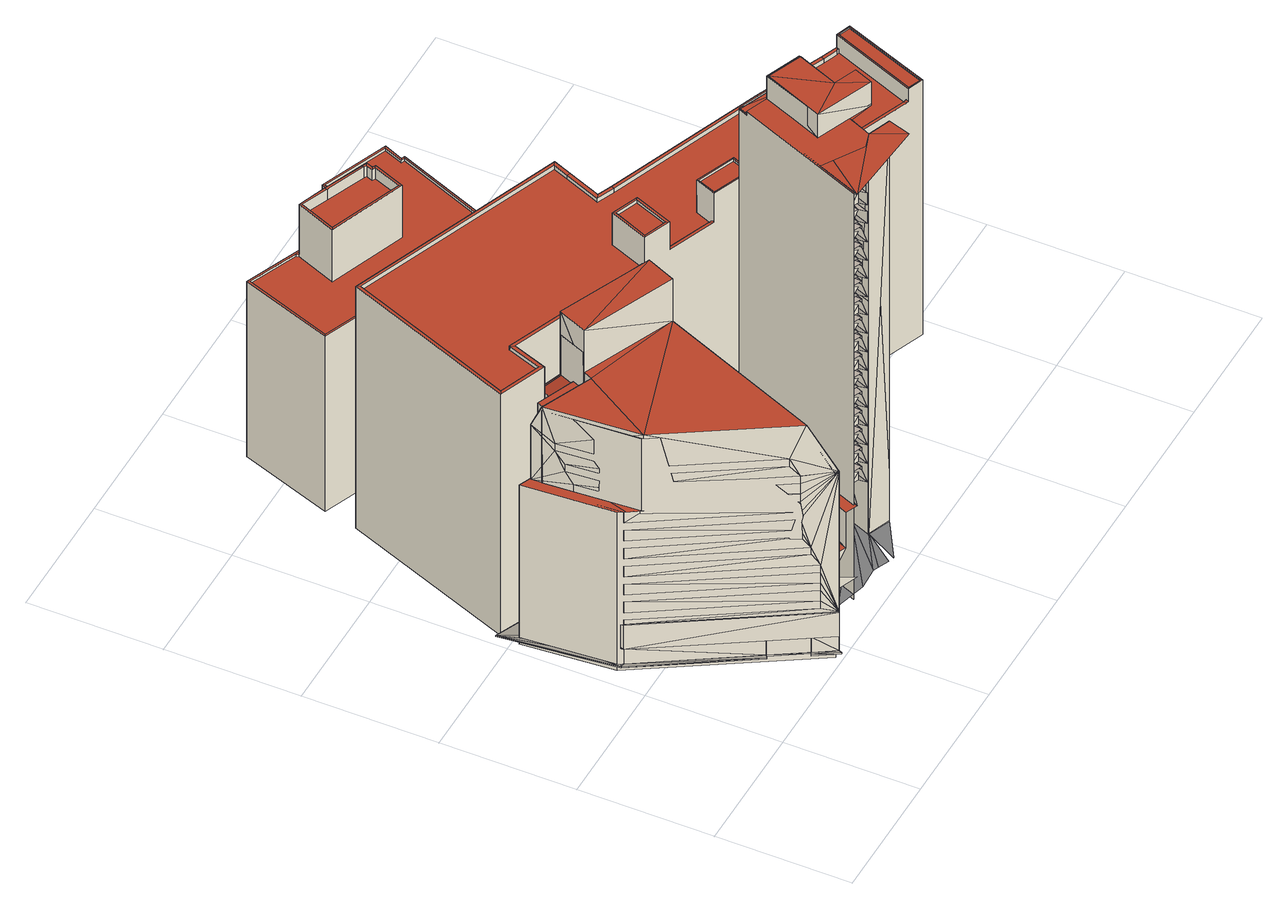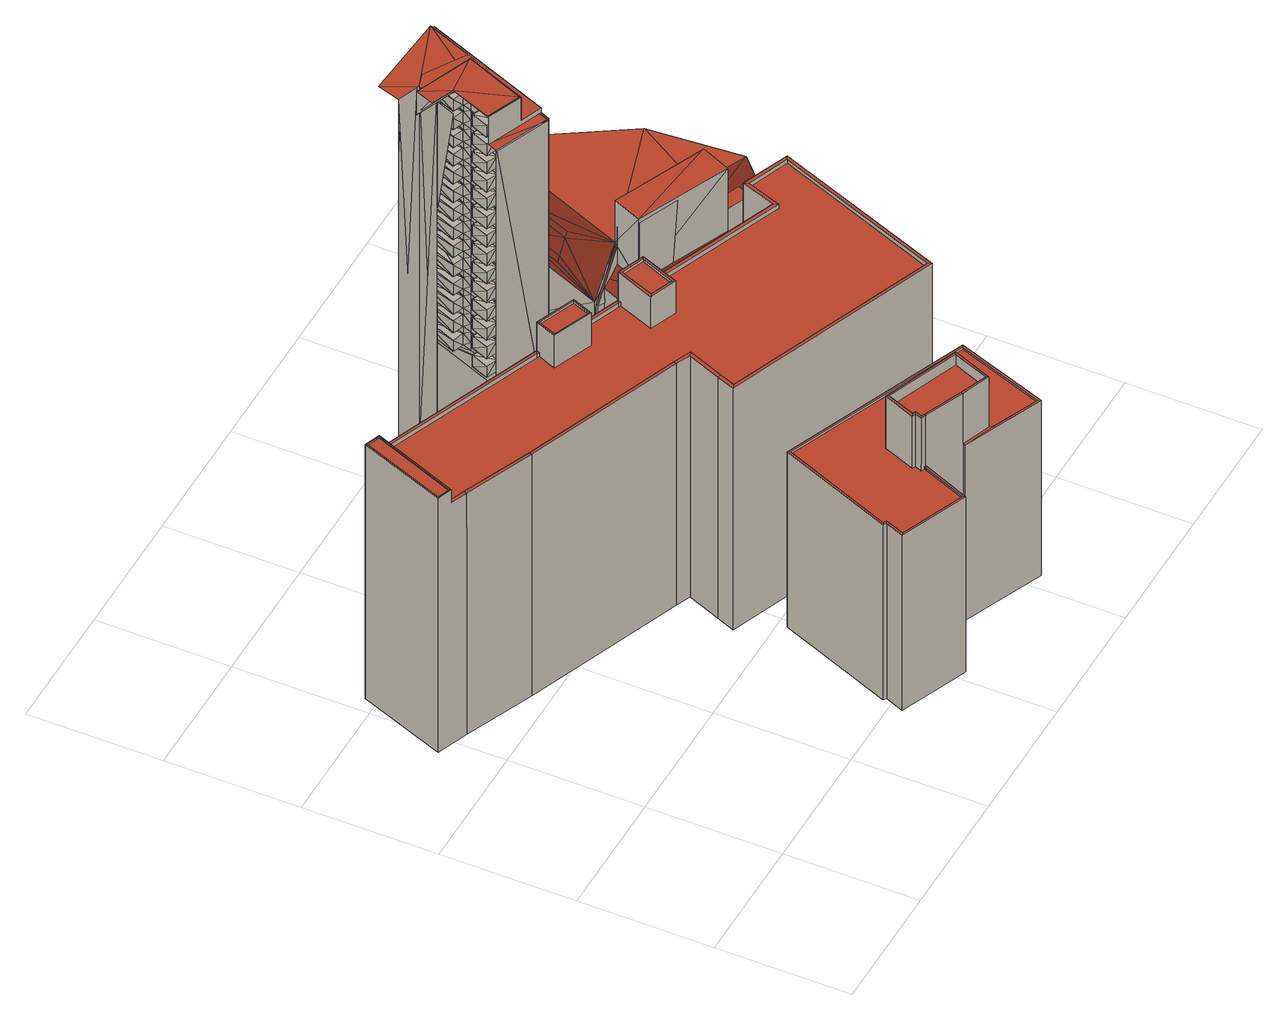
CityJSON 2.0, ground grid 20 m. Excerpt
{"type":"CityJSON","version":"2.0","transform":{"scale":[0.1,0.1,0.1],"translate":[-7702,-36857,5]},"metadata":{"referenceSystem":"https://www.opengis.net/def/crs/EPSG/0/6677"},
"CityObjects":{
"building1":{"type":"Building","attributes":{"class":9999,"usage":401,"measuredHeight":48.6,"storeysAboveGround":12,"storeysBelowGround":0,"prefecture":13,"city":13103,"footprintArea":662.56,"fireproofType":1001,"coverageRatio":80,"floorAreaRatio":700,"surveyYear":2021,"urbanPlanType":21,"areaClassificationType":22,"landUseType":212,"districts":"10","detailedUsage":"1210","floodRisk_description":10,"floodRisk_rank":1,"floodRisk_depth":0.06,"floodRisk_adminType":2,"floodRisk_scale":2,"meshCode":"53394509"},"geometry":[{"type":"MultiSurface","lod":"2","boundaries":[[[0,1,2]],[[1,3,2]],[[2,3,4]],[[5,6,7]],[[6,5,8]],[[7,6,4]],[[7,4,3]],[[3,1,9]],[[9,1,10]],[[11,2,4]],[[12,13,14,15,16,17,18,19,20,21]],[[22,23,24]],[[23,22,25]],[[24,23,26]],[[25,22,27]],[[28,29,30]],[[29,28,31]],[[32,28,30]],[[28,32,33]],[[30,29,34]],[[35,36,37]],[[37,36,38]],[[39,40,41]],[[40,39,42]],[[41,40,43]],[[39,41,44]],[[41,43,45]],[[39,44,46]],[[47,48,49]],[[48,47,50]],[[47,49,51]],[[50,47,52]],[[48,53,54]],[[53,48,50]],[[54,53,55]],[[56,53,57]],[[53,56,55]],[[56,57,58]],[[59,56,60]],[[56,59,55]],[[59,60,28]],[[28,60,61]],[[62,63,64,65,66]],[[67,68,69,70]],[[71,72,73,74,75,76]],[[77,78,79,80]],[[81,82,83,84,85,86]],[[87,88,89,90,67,70]],[[91,92,93,94]],[[95,96,81,86]],[[89,97,98,90]],[[99,100,101]],[[100,99,102]],[[99,101,103]],[[104,105,106]],[[104,106,107]],[[100,102,108]],[[108,102,109]],[[110,103,111]],[[111,103,101]],[[112,113,108]],[[108,113,114]],[[115,116,117]],[[116,115,118]],[[116,118,119]],[[118,115,120]],[[120,115,121]],[[120,121,122]],[[119,118,123]],[[119,123,124]],[[119,124,125]],[[125,124,126]],[[121,127,122]],[[127,121,128]],[[129,130,131]],[[130,129,127]],[[130,127,128]],[[116,128,117]],[[128,116,130]],[[131,130,132]],[[132,130,125]],[[131,132,122]],[[122,133,120]],[[133,122,132]],[[132,125,134]],[[134,125,126]],[[124,133,126]],[[133,124,120]],[[135,119,114]],[[119,135,116]],[[114,119,136]],[[135,114,113]],[[137,138,139]],[[138,137,140]],[[139,138,141]],[[19,95,86,85,71,76,20]],[[43,47,45]],[[45,47,51]],[[65,64,69,68,14,13]],[[60,56,142]],[[142,56,143]],[[144,145,5]],[[5,145,8]],[[26,23,31]],[[26,31,28]],[[42,49,40]],[[40,49,48]],[[15,14,68,67]],[[146,98,97,81,96]],[[93,79,78,94]],[[50,147,53]],[[53,147,148]],[[90,98,146,17,16]],[[141,149,150]],[[149,141,109]],[[109,141,112]],[[109,112,108]],[[141,150,139]],[[9,103,3]],[[3,103,110]],[[27,57,151]],[[57,27,58]],[[27,151,152]],[[67,90,16,15]],[[66,73,72,84,83,62]],[[153,109,99]],[[109,153,149]],[[153,99,10]],[[99,109,102]],[[153,10,1]],[[154,155,2]],[[2,155,0]],[[69,64,63,82,77,80,87,70]],[[88,87,80,79,93,92]],[[76,75,21,20]],[[49,36,35]],[[36,49,42]],[[49,35,51]],[[51,35,45]],[[45,35,41]],[[36,42,39]],[[156,41,35]],[[35,157,156]],[[156,158,41]],[[158,159,41]],[[159,44,41]],[[35,37,157]],[[44,159,157]],[[44,157,37]],[[31,160,29]],[[160,31,161]],[[25,31,23]],[[31,25,161]],[[119,101,104]],[[101,119,111]],[[119,104,107]],[[92,91,81,97,89,88]],[[18,17,146,96]],[[75,74,12,21]],[[24,26,61]],[[61,26,28]],[[12,74,73,66,65,13]],[[44,37,46]],[[46,37,38]],[[145,43,8]],[[8,43,6]],[[11,4,40]],[[11,40,162]],[[58,163,164]],[[163,58,22]],[[22,58,27]],[[154,2,162]],[[162,2,11]],[[28,33,165]],[[165,33,166]],[[167,125,130]],[[125,167,7]],[[7,167,52]],[[7,52,168]],[[168,5,7]],[[5,168,144]],[[104,101,105]],[[105,101,100]],[[56,58,143]],[[143,58,164]],[[0,155,1]],[[1,155,153]],[[82,63,62,83]],[[94,78,77,82,81,91]],[[43,40,6]],[[6,40,4]],[[61,22,24]],[[22,61,163]],[[163,61,142]],[[142,61,60]],[[9,10,103]],[[103,10,99]],[[107,106,119]],[[119,106,136]],[[48,54,40]],[[40,54,169]],[[130,170,171]],[[170,130,116]],[[171,170,172]],[[171,172,173]],[[173,172,174]],[[170,135,175]],[[135,170,116]],[[176,177,178]],[[177,176,179]],[[180,181,182]],[[181,180,183]],[[182,130,184]],[[130,182,167]],[[185,130,171]],[[130,185,186]],[[186,185,187]],[[130,186,188]],[[130,188,189]],[[189,188,140]],[[189,140,190]],[[190,140,137]],[[184,130,179]],[[130,189,179]],[[184,179,176]],[[184,176,191]],[[184,191,192]],[[192,191,193]],[[182,184,180]],[[167,182,194]],[[167,194,195]],[[195,194,196]],[[167,195,197]],[[167,197,198]],[[198,197,199]],[[167,198,200]],[[167,200,201]],[[201,200,202]],[[198,199,203]],[[195,196,204]],[[186,187,205]],[[136,100,108]],[[100,136,105]],[[105,136,106]],[[136,108,114]],[[206,113,112]],[[113,206,135]],[[135,206,175]],[[206,112,207]],[[207,112,141]],[[207,141,208]],[[207,209,174]],[[209,207,208]],[[174,209,173]],[[208,141,210]],[[208,210,187]],[[210,141,138]],[[187,210,205]],[[211,193,212]],[[193,211,192]],[[152,202,213]],[[202,152,201]],[[214,139,215]],[[139,214,137]],[[137,214,190]],[[215,139,216]],[[216,139,212]],[[215,216,177]],[[212,139,211]],[[211,139,217]],[[217,139,218]],[[218,139,219]],[[217,218,181]],[[219,139,25]],[[25,139,150]],[[219,220,196]],[[220,219,221]],[[219,25,221]],[[221,25,222]],[[221,222,203]],[[222,25,213]],[[213,25,27]],[[213,27,152]],[[25,150,161]],[[177,216,178]],[[217,181,183]],[[196,220,204]],[[221,203,199]],[[96,95,19,18]],[[223,59,165]],[[165,59,28]],[[39,46,36]],[[36,46,38]],[[84,72,71,85]],[[52,47,168]],[[168,47,43]],[[50,52,147]],[[147,52,167]],[[148,151,53]],[[53,151,57]],[[160,224,34]],[[160,34,29]],[[110,119,125]],[[119,110,111]],[[110,125,3]],[[3,125,7]],[[201,147,167]],[[147,201,148]],[[148,201,151]],[[151,201,152]],[[142,223,165]],[[223,142,143]],[[142,165,225]],[[160,226,224]],[[226,160,142]],[[169,162,40]],[[162,169,154]],[[154,169,227]],[[143,154,227]],[[154,143,164]],[[143,227,223]],[[154,164,155]],[[155,164,161]],[[161,164,163]],[[161,163,160]],[[160,163,142]],[[225,165,166]],[[155,161,150]],[[155,150,153]],[[153,150,149]],[[226,142,225]],[[43,145,168]],[[168,145,144]]],"semantics":{"surfaces":[{"type":"GroundSurface"},{"type":"OuterCeilingSurface"},{"type":"RoofSurface"},{"type":"WallSurface"},{"type":"OuterFloorSurface"}],"values":[0,0,0,0,0,0,0,0,0,0,0,1,1,1,1,1,1,1,1,1,1,1,1,1,1,1,1,1,1,1,1,1,1,1,1,1,1,1,1,1,1,1,2,2,2,2,2,2,2,2,2,2,2,2,2,2,2,2,2,2,2,2,2,2,2,2,2,2,2,2,2,2,2,2,2,2,2,2,2,2,2,2,2,2,2,2,2,2,2,2,2,2,2,2,2,3,3,3,3,3,3,3,3,3,3,3,3,3,3,3,3,3,3,3,3,3,3,3,3,3,3,3,3,3,3,3,3,3,3,3,3,3,3,3,3,3,3,3,3,3,3,3,3,3,3,3,3,3,3,3,3,3,3,3,3,3,3,3,3,3,3,3,3,3,3,3,3,3,3,3,3,3,3,3,3,3,3,3,3,3,3,3,3,3,3,3,3,3,3,3,3,3,3,3,3,3,3,3,3,3,3,3,3,3,3,3,3,3,3,3,3,3,3,3,3,3,3,3,3,3,3,3,3,3,3,3,3,3,3,3,3,3,3,3,3,3,3,3,3,3,3,3,3,3,3,3,3,3,3,3,3,3,3,3,3,3,3,3,3,3,3,3,3,3,3,3,3,3,3,3,3,3,3,3,3,3,3,3,3,3,3,3,3,3,3,3,3,3,3,3,3,3,3,3,3,3,3,3,3,3,3,3,3,3,3,3,4,4,4,4,4,4,4,4,4,4,4,4,4,4,4,4,4,4,4,4,4,4,4,4,4,4,4]}}]},
"building2":{"type":"Building","attributes":{"class":9999,"usage":422,"measuredHeight":79.8,"storeysAboveGround":21,"storeysBelowGround":1,"prefecture":13,"city":13103,"footprintArea":921.75,"fireproofType":1001,"coverageRatio":80,"floorAreaRatio":600,"surveyYear":2021,"urbanPlanType":21,"areaClassificationType":22,"landUseType":214,"districts":"10","detailedUsage":"1132","floodRisk_description":10,"floodRisk_rank":1,"floodRisk_depth":0.07,"floodRisk_adminType":2,"floodRisk_scale":2,"meshCode":"53394509"},"geometry":[{"type":"MultiSurface","lod":"2","boundaries":[[[228,229,230]],[[231,229,228]],[[228,230,232]],[[232,230,233]],[[229,231,234]],[[228,232,235]],[[236,237,238]],[[239,240,241]],[[242,243,244]],[[245,246,247]],[[248,249,250]],[[251,252,253]],[[254,255,256]],[[257,258,259]],[[260,261,262]],[[263,264,265]],[[266,267,268]],[[269,270,271]],[[272,273,274]],[[275,276,277]],[[278,279,280]],[[281,282,283]],[[264,263,284]],[[267,266,285]],[[271,270,286]],[[274,273,287]],[[277,276,288]],[[280,279,289]],[[283,282,290]],[[291,271,292]],[[275,293,294]],[[295,230,229]],[[265,237,296]],[[253,246,297]],[[269,283,298]],[[281,244,299]],[[268,264,300]],[[256,267,301]],[[274,302,238]],[[248,252,303]],[[272,250,304]],[[262,305,247]],[[242,280,306]],[[257,255,307]],[[278,259,308]],[[260,241,309]],[[239,277,310]],[[311,233,230]],[[310,240,239]],[[294,276,275]],[[312,313,237]],[[314,315,241]],[[316,303,252]],[[317,299,244]],[[318,319,259]],[[320,307,255]],[[321,304,250]],[[285,301,267]],[[284,300,264]],[[290,298,283]],[[322,323,262]],[[287,324,274]],[[286,292,271]],[[288,325,277]],[[289,326,280]],[[327,328,246]],[[248,329,330]],[[247,305,331]],[[265,296,332]],[[268,333,334]],[[281,335,336]],[[256,337,338]],[[269,339,340]],[[260,309,341]],[[238,302,342]],[[253,297,343]],[[242,306,344]],[[272,345,346]],[[278,308,347]],[[257,348,349]],[[350,351,352]],[[353,354,355]],[[229,234,356]],[[240,357,354]],[[276,358,351]],[[312,359,360]],[[355,314,353]],[[316,361,362]],[[317,363,364]],[[318,365,366]],[[320,367,368]],[[321,369,370]],[[285,371,372]],[[284,373,374]],[[290,375,376]],[[322,377,378]],[[287,379,380]],[[286,381,382]],[[352,288,350]],[[289,383,384]],[[327,385,386]],[[296,237,313]],[[297,246,328]],[[269,298,339]],[[281,299,335]],[[268,300,333]],[[256,301,337]],[[302,274,324]],[[248,303,329]],[[272,304,345]],[[305,262,323]],[[306,280,326]],[[257,307,387]],[[308,259,319]],[[309,241,315]],[[310,277,325]],[[291,292,388]],[[389,370,369]],[[390,364,363]],[[391,380,379]],[[392,368,367]],[[393,384,383]],[[394,378,377]],[[395,376,375]],[[396,374,373]],[[397,382,381]],[[398,362,361]],[[399,366,365]],[[400,386,385]],[[401,360,359]],[[402,372,371]],[[403,389,330]],[[404,390,344]],[[405,391,346]],[[406,392,338]],[[407,393,347]],[[408,394,341]],[[409,395,336]],[[410,396,332]],[[411,397,340]],[[412,398,343]],[[348,399,349]],[[413,400,331]],[[414,401,342]],[[415,402,334]],[[416,234,417]],[[294,293,418]],[[257,387,348]],[[291,388,419]],[[357,240,310]],[[358,276,294]],[[313,312,360]],[[314,355,315]],[[303,316,362]],[[317,364,299]],[[319,318,366]],[[320,368,307]],[[321,370,304]],[[285,372,301]],[[300,284,374]],[[290,376,298]],[[322,378,323]],[[287,380,324]],[[286,382,292]],[[288,352,325]],[[289,384,326]],[[328,327,386]],[[330,329,403]],[[331,305,413]],[[332,296,410]],[[334,333,415]],[[336,335,409]],[[338,337,406]],[[340,339,411]],[[341,309,408]],[[342,302,414]],[[343,297,412]],[[344,306,404]],[[346,345,405]],[[347,308,407]],[[352,351,358]],[[355,354,357]],[[291,419,420]],[[421,233,422]],[[296,313,423]],[[297,328,424]],[[339,298,425]],[[333,300,426]],[[337,301,427]],[[337,428,307]],[[302,324,429]],[[302,430,313]],[[329,303,431]],[[329,432,304]],[[345,304,433]],[[305,323,434]],[[305,435,328]],[[306,326,436]],[[387,307,437]],[[387,438,319]],[[439,301,333]],[[308,319,440]],[[309,315,441]],[[309,442,323]],[[310,325,443]],[[306,444,299]],[[308,445,326]],[[446,324,345]],[[339,447,292]],[[335,448,298]],[[299,449,335]],[[294,450,325]],[[443,315,310]],[[296,451,300]],[[452,303,297]],[[389,403,370]],[[390,404,364]],[[391,405,380]],[[392,406,368]],[[393,407,384]],[[394,408,378]],[[395,409,376]],[[396,410,374]],[[397,411,382]],[[398,412,362]],[[399,348,366]],[[400,413,386]],[[401,414,360]],[[402,415,372]],[[291,453,417]],[[418,293,454]],[[310,315,357]],[[308,326,407]],[[294,325,358]],[[333,301,415]],[[339,292,411]],[[306,299,404]],[[329,304,403]],[[305,328,413]],[[337,307,406]],[[309,323,408]],[[387,319,348]],[[335,298,409]],[[296,300,410]],[[302,313,414]],[[297,303,412]],[[345,324,405]],[[424,452,297]],[[449,448,335]],[[426,439,333]],[[428,337,427]],[[427,301,439]],[[430,302,429]],[[432,329,431]],[[435,305,434]],[[438,387,437]],[[296,423,451]],[[442,309,441]],[[444,306,436]],[[445,308,440]],[[437,307,428]],[[304,432,433]],[[313,430,423]],[[345,433,446]],[[324,446,429]],[[388,292,447]],[[447,339,425]],[[425,298,448]],[[449,299,444]],[[424,328,435]],[[294,455,450]],[[443,325,450]],[[315,443,441]],[[319,438,440]],[[326,445,436]],[[426,300,451]],[[434,323,442]],[[303,452,431]],[[357,315,355]],[[407,326,384]],[[358,325,352]],[[415,301,372]],[[411,292,382]],[[404,299,364]],[[403,304,370]],[[413,328,386]],[[406,307,368]],[[408,323,378]],[[348,319,366]],[[409,298,376]],[[410,300,374]],[[414,313,360]],[[412,303,362]],[[405,324,380]],[[455,294,418]],[[425,456,447]],[[452,424,457]],[[444,436,458]],[[448,449,459]],[[423,460,451]],[[434,461,435]],[[438,437,462]],[[445,440,463]],[[439,426,464]],[[428,427,465]],[[429,466,430]],[[432,431,467]],[[433,468,446]],[[441,469,442]],[[450,470,443]],[[456,425,471]],[[452,457,472]],[[444,458,473]],[[459,449,474]],[[460,423,475]],[[461,434,476]],[[438,462,477]],[[463,440,478]],[[439,464,479]],[[465,427,480]],[[466,429,481]],[[432,467,482]],[[468,433,483]],[[469,441,484]],[[470,450,485]],[[472,457,486]],[[473,458,487]],[[461,476,488]],[[461,489,457]],[[477,462,490]],[[463,478,491]],[[479,464,492]],[[493,464,460]],[[465,480,494]],[[466,481,495]],[[482,467,496]],[[473,497,474]],[[477,498,478]],[[479,499,480]],[[468,500,481]],[[466,501,475]],[[475,502,460]],[[420,419,456]],[[503,456,471]],[[504,471,459]],[[505,462,465]],[[483,506,468]],[[507,483,482]],[[484,508,469]],[[469,509,476]],[[472,510,467]],[[511,458,463]],[[459,474,512]],[[489,461,488]],[[464,493,492]],[[493,460,502]],[[511,487,458]],[[497,473,487]],[[497,512,474]],[[498,477,490]],[[505,490,462]],[[499,479,492]],[[500,468,506]],[[510,496,467]],[[481,500,495]],[[501,466,495]],[[475,501,502]],[[507,506,483]],[[420,456,503]],[[503,471,504]],[[504,459,512]],[[463,491,511]],[[491,478,498]],[[505,465,494]],[[494,480,499]],[[507,482,496]],[[469,508,509]],[[486,457,489]],[[472,486,510]],[[509,488,476]],[[485,513,470]],[[514,484,470]],[[418,515,485]],[[484,514,508]],[[311,230,295]],[[418,454,515]],[[513,485,515]],[[470,513,514]],[[516,421,422]],[[454,293,517]],[[518,507,496]],[[519,420,503]],[[520,497,487]],[[521,499,492]],[[522,510,486]],[[523,501,495]],[[524,489,488]],[[525,500,506]],[[526,505,494]],[[527,504,512]],[[528,493,502]],[[529,509,508]],[[530,511,491]],[[531,498,490]],[[291,420,453]],[[532,503,504]],[[533,486,489]],[[509,534,488]],[[487,511,535]],[[512,497,536]],[[490,505,537]],[[498,538,491]],[[499,539,494]],[[540,492,493]],[[541,502,501]],[[496,510,542]],[[506,507,543]],[[495,500,544]],[[229,356,295]],[[545,293,546]],[[514,547,508]],[[548,549,516]],[[515,550,513]],[[551,507,518]],[[519,503,552]],[[520,487,553]],[[521,492,554]],[[522,486,555]],[[556,501,523]],[[524,488,557]],[[525,506,558]],[[526,494,559]],[[560,504,527]],[[528,502,561]],[[529,508,562]],[[530,491,563]],[[531,490,564]],[[544,523,495]],[[565,558,506]],[[539,559,494]],[[566,561,502]],[[567,564,490]],[[568,555,486]],[[538,563,491]],[[569,553,487]],[[534,557,488]],[[536,527,512]],[[570,552,503]],[[547,562,508]],[[571,554,492]],[[572,518,496]],[[528,540,493]],[[530,535,511]],[[529,573,509]],[[519,574,420]],[[233,311,422]],[[503,532,570]],[[486,533,568]],[[534,509,573]],[[487,535,569]],[[536,497,575]],[[490,537,567]],[[538,498,576]],[[539,499,577]],[[492,540,571]],[[502,541,566]],[[496,542,572]],[[506,543,565]],[[544,500,578]],[[550,515,579]],[[293,545,517]],[[547,514,580]],[[560,581,504]],[[525,582,500]],[[556,583,501]],[[522,584,510]],[[531,585,498]],[[520,586,497]],[[551,587,507]],[[521,588,499]],[[526,589,505]],[[524,590,489]],[[549,548,591]],[[504,581,532]],[[500,582,578]],[[501,583,541]],[[510,584,542]],[[498,585,576]],[[497,586,575]],[[507,587,543]],[[499,588,577]],[[505,589,537]],[[489,590,533]],[[293,592,546]],[[356,234,416]],[[593,550,579]],[[550,593,580]],[[594,595,579]],[[596,521,554]],[[597,524,557]],[[598,560,527]],[[599,531,564]],[[600,528,561]],[[601,522,555]],[[602,519,552]],[[603,556,523]],[[604,551,518]],[[605,529,562]],[[606,526,559]],[[607,530,563]],[[608,520,553]],[[609,525,558]],[[547,580,610]],[[538,611,535]],[[612,538,576]],[[567,613,576]],[[614,567,537]],[[615,539,577]],[[568,616,542]],[[617,574,570]],[[618,570,532]],[[619,532,536]],[[620,536,575]],[[569,621,575]],[[544,622,541]],[[623,540,566]],[[540,624,571]],[[625,577,571]],[[565,626,578]],[[627,573,547]],[[628,568,533]],[[572,629,543]],[[534,630,533]],[[631,537,539]],[[534,573,632]],[[569,535,633]],[[566,541,634]],[[572,542,635]],[[565,543,636]],[[544,578,637]],[[603,523,544]],[[609,558,565]],[[606,559,539]],[[600,561,566]],[[599,564,567]],[[601,555,568]],[[607,563,538]],[[608,553,569]],[[597,557,534]],[[598,527,536]],[[602,552,570]],[[605,562,547]],[[596,554,571]],[[604,518,572]],[[528,638,540]],[[530,639,535]],[[529,640,573]],[[519,641,574]],[[417,453,416]],[[577,588,571]],[[575,586,569]],[[533,590,534]],[[540,638,566]],[[578,582,565]],[[576,585,567]],[[573,640,547]],[[543,587,572]],[[542,584,568]],[[535,639,538]],[[541,583,544]],[[532,581,536]],[[574,641,570]],[[537,589,539]],[[610,580,593]],[[642,593,579]],[[642,579,595]],[[633,535,611]],[[611,538,612]],[[613,567,614]],[[539,615,631]],[[635,542,616]],[[616,568,628]],[[636,543,629]],[[643,574,617]],[[617,570,618]],[[618,532,619]],[[536,620,619]],[[621,569,633]],[[624,625,571]],[[544,637,622]],[[565,636,626]],[[635,629,572]],[[541,622,634]],[[540,623,624]],[[577,625,615]],[[612,576,613]],[[578,626,637]],[[573,627,632]],[[628,533,630]],[[630,534,632]],[[610,627,547]],[[566,634,623]],[[537,631,614]],[[620,575,621]],[[588,521,596]],[[590,524,597]],[[581,560,598]],[[585,531,599]],[[638,528,600]],[[584,522,601]],[[641,519,602]],[[583,556,603]],[[587,551,604]],[[640,529,605]],[[589,526,606]],[[639,530,607]],[[586,520,608]],[[582,525,609]],[[644,645,646,647,648,649]],[[571,588,596]],[[569,586,608]],[[534,590,597]],[[566,638,600]],[[565,582,609]],[[567,585,599]],[[547,640,605]],[[572,587,604]],[[568,584,601]],[[538,639,607]],[[544,583,603]],[[536,581,598]],[[570,641,602]],[[539,589,606]],[[454,517,594]],[[618,650,617]],[[628,651,616]],[[634,652,623]],[[632,653,630]],[[621,633,654]],[[619,620,655]],[[613,614,656]],[[611,612,657]],[[625,624,658]],[[631,615,659]],[[637,660,622]],[[629,635,661]],[[636,662,626]],[[610,663,627]],[[593,642,664]],[[453,420,574]],[[650,618,665]],[[651,628,666]],[[652,634,667]],[[653,632,668]],[[621,654,669]],[[655,620,670]],[[613,656,671]],[[657,612,672]],[[625,658,673]],[[659,615,674]],[[660,637,675]],[[629,661,676]],[[662,636,677]],[[663,610,678]],[[664,642,679]],[[516,422,548]],[[594,517,595]],[[680,650,665]],[[650,680,681]],[[658,682,673]],[[683,658,652]],[[651,666,684]],[[652,667,683]],[[653,668,685]],[[686,674,673]],[[655,670,687]],[[671,656,688]],[[657,672,689]],[[655,687,665]],[[654,690,669]],[[671,691,672]],[[689,654,657]],[[659,674,692]],[[660,675,693]],[[676,661,694]],[[662,677,695]],[[663,678,696]],[[693,667,660]],[[695,675,662]],[[653,697,666]],[[698,699,679]],[[664,700,678]],[[701,677,676]],[[663,696,668]],[[651,684,661]],[[679,702,664]],[[669,703,670]],[[659,688,656]],[[453,574,643]],[[595,517,698]],[[704,681,680]],[[705,665,687]],[[665,705,680]],[[682,658,683]],[[674,686,706]],[[687,670,707]],[[707,670,703]],[[690,654,689]],[[691,671,688]],[[669,690,703]],[[672,691,708]],[[659,692,688]],[[673,682,686]],[[667,693,709]],[[693,675,710]],[[710,675,695]],[[706,692,674]],[[697,653,685]],[[694,701,676]],[[679,699,711]],[[700,664,702]],[[696,678,700]],[[677,701,712]],[[677,712,695]],[[683,667,709]],[[668,696,713]],[[668,713,685]],[[684,666,697]],[[661,684,694]],[[702,679,711]],[[708,689,672]],[[649,546,714,715,716,717,644]],[[718,548,719]],[[453,643,681]],[[698,517,699]],[[709,720,683]],[[697,721,684]],[[680,705,722]],[[707,723,687]],[[724,703,690]],[[691,688,725]],[[708,726,689]],[[686,682,727]],[[692,706,728]],[[693,710,729]],[[701,694,730]],[[712,731,695]],[[713,732,685]],[[700,733,696]],[[711,734,702]],[[545,546,735]],[[736,545,737]],[[356,311,295]],[[720,709,738]],[[721,697,739]],[[722,705,740]],[[723,707,741]],[[703,724,742]],[[691,725,743]],[[726,708,744]],[[686,727,745]],[[728,706,746]],[[729,710,747]],[[701,730,748]],[[731,712,749]],[[732,713,750]],[[733,700,751]],[[734,711,752]],[[453,681,704]],[[545,753,737]],[[699,517,754]],[[422,546,548]],[[755,752,754]],[[546,756,548]],[[453,704,757]],[[758,714,546,759]],[[760,717,716,737]],[[546,592,756]],[[754,517,755]],[[517,545,761]],[[453,757,722]],[[453,722,740]],[[453,740,723]],[[453,723,741]],[[453,741,742]],[[453,742,724]],[[453,744,743]],[[744,453,726]],[[453,743,725]],[[453,746,745]],[[746,453,728]],[[453,745,727]],[[762,729,747]],[[729,762,738]],[[762,747,731]],[[762,731,749]],[[762,749,748]],[[762,733,751]],[[733,762,750]],[[762,751,734]],[[762,734,752]],[[453,727,720]],[[748,730,762]],[[762,730,721]],[[762,721,739]],[[762,739,732]],[[453,725,728]],[[732,750,762]],[[453,724,726]],[[720,738,762]],[[735,546,422]],[[759,546,756,763]],[[762,752,755]],[[453,356,416]],[[545,735,753]],[[737,716,715,764,765]],[[548,756,719]],[[453,720,762]],[[761,545,736]],[[766,736,737]],[[761,755,517]],[[766,737,765]],[[737,753,765]],[[767,768,769]],[[770,735,422]],[[311,356,771]],[[422,311,771]],[[772,762,755]],[[773,356,453]],[[737,765,774,766,775,760]],[[755,761,772]],[[775,776,645,644,717,760]],[[777,453,762]],[[646,645,776,778]],[[779,761,736]],[[736,766,779]],[[771,356,773]],[[647,646,778,780,781,782]]],"semantics":{"surfaces":[{"type":"WallSurface"},{"type":"GroundSurface"},{"type":"OuterCeilingSurface"},{"type":"OuterFloorSurface"},{"type":"RoofSurface"}],"values":[0,0,0,0,0,0,0,0,0,0,0,0,0,0,0,0,0,0,0,0,0,0,0,0,0,0,0,0,0,0,0,0,0,0,0,0,0,0,0,0,0,0,0,0,0,0,0,1,2,2,3,3,3,3,3,3,3,3,3,3,3,3,3,3,3,3,2,2,2,2,2,2,2,2,2,2,2,2,2,2,0,0,4,2,2,3,3,3,3,3,3,3,3,3,3,3,3,3,3,3,3,0,0,0,0,0,0,0,0,0,0,0,0,0,0,0,0,0,0,0,0,0,0,0,0,0,0,0,0,0,0,0,0,0,0,0,0,0,0,0,0,0,0,0,0,0,0,2,0,2,2,3,3,3,3,3,3,3,3,3,3,3,3,3,3,3,3,2,2,2,2,2,2,2,2,2,2,2,2,2,0,0,0,1,0,0,0,0,0,0,0,0,0,0,0,0,0,0,0,0,0,0,0,0,0,0,0,0,0,0,0,0,0,0,0,0,0,0,0,0,0,0,0,0,0,0,0,0,0,4,0,0,0,0,0,0,0,0,0,0,0,0,0,0,0,0,0,0,0,0,0,0,0,0,0,0,0,0,0,0,0,0,0,0,0,0,0,0,0,0,0,0,0,0,0,0,0,0,0,0,0,0,0,0,0,0,0,0,0,0,0,0,0,0,0,0,0,0,0,0,0,0,0,0,0,0,0,0,0,0,0,0,0,0,0,0,0,0,0,0,0,0,0,0,0,0,0,0,0,0,0,0,0,0,0,0,0,0,0,0,0,0,0,0,0,0,0,0,0,0,0,0,0,0,0,0,0,0,0,0,0,0,0,0,0,0,0,0,0,0,0,0,0,0,0,0,0,0,0,0,0,0,0,0,0,0,0,0,1,0,0,0,0,0,0,0,0,0,0,0,0,0,0,0,0,0,0,0,0,0,0,0,0,0,0,0,0,0,4,4,0,1,0,0,0,0,0,0,0,0,0,0,0,0,0,0,0,2,2,2,2,2,2,2,2,2,2,2,2,2,2,3,3,3,3,1,0,0,0,0,0,0,0,0,0,0,0,0,0,0,4,0,3,3,3,3,3,3,3,3,3,3,1,3,3,3,3,3,3,3,3,3,3,4,0,0,0,0,0,0,0,0,0,0,0,0,0,0,0,0,0,0,0,0,0,0,0,0,0,0,0,0,0,0,0,0,0,0,0,0,0,0,0,0,0,0,0,0,0,0,2,2,2,2,2,2,2,2,2,2,2,2,2,2,3,3,3,3,4,0,0,0,0,0,0,0,0,0,0,0,0,0,0,0,0,0,0,0,0,0,0,0,0,0,0,0,0,0,0,0,0,0,0,0,0,0,0,0,0,0,0,0,0,0,0,0,0,0,0,0,0,0,0,0,0,0,0,0,0,0,0,0,0,0,0,0,0,0,0,0,0,0,0,0,0,0,0,0,0,0,0,0,0,0,0,0,0,0,0,0,0,0,0,0,0,0,0,0,0,0,0,0,0,0,0,1,0,0,0,0,0,0,0,0,0,0,0,0,0,0,0,0,0,0,0,0,0,0,0,0,0,0,0,0,0,0,0,0,0,0,0,0,0,0,0,0,0,0,0,0,0,0,0,0,0,0,0,0,0,0,0,0,0,0,0,0,0,0,0,0,0,4,1,0,0,0,0,0,0,0,0,0,0,0,0,0,0,0,0,0,4,0,0,0,0,0,0,0,0,0,0,0,0,0,0,0,0,0,0,0,0,0,0,0,0,0,0,4,0,4,0,0,0,0,0,0,0,0,0,0,0,0,0,0,0,0,0,0,0,0,0,0,0,0,0,0,0,0,0,0,0,0,0,0,4,0,0,0,0,4,0,4,0,0,0,0,1,4,0,4,0,0,0,4,0,4,0,0]}}]},
"building3":{"type":"Building","attributes":{"class":3002,"usage":401,"measuredHeight":36.6,"storeysAboveGround":10,"storeysBelowGround":0,"prefecture":13,"city":13103,"footprintArea":529.12,"fireproofType":1001,"coverageRatio":80,"floorAreaRatio":700,"surveyYear":2021,"urbanPlanType":21,"areaClassificationType":22,"landUseType":212,"districts":"10","detailedUsage":"1210","floodRisk_description":10,"floodRisk_rank":1,"floodRisk_depth":0.11,"floodRisk_adminType":2,"floodRisk_scale":2,"meshCode":"53394509"},"geometry":[{"type":"Solid","lod":"2","boundaries":[[[[783,784,785,786,787,788,789,790,791,792]],[[793,794,795,796]],[[797,798,799,800]],[[801,802,803,804]],[[805,806,807,808]],[[804,803,795,794]],[[809,810,811,812]],[[813,814,815,816]],[[808,807,817,818]],[[819,820,821,822]],[[823,824,825,826,827,828,829,830]],[[822,821,814,813]],[[801,816,815,802]],[[793,796,820,819]],[[831,832,833,834]],[[798,797,835]],[[818,817,812,811]],[[800,799,833,832]],[[836,837,806,805]],[[838,839,840,841,842,843,844,845,846,847,848,849,850,851,852,853]],[[831,834,837,836]],[[788,787,836,805]],[[821,827,826,814]],[[796,829,828,820]],[[787,786,831,836]],[[799,846,845,833]],[[816,801,810,809]],[[835,848,847,798]],[[820,828,827,821]],[[853,813,816,809,838]],[[815,825,824,802]],[[814,826,825,815]],[[817,840,839,812]],[[812,839,838,809]],[[850,849,794,793]],[[852,851,819,822]],[[791,790,818,811]],[[822,813,853,852]],[[807,841,840,817]],[[786,785,832,831]],[[789,788,805,808]],[[810,801,804,797,783,792]],[[790,789,808,818]],[[833,845,844,834]],[[785,784,800,832]],[[792,791,811,810]],[[804,794,849,848,835,797]],[[851,850,793,819]],[[837,843,842,806]],[[795,830,829,796]],[[802,824,823,803]],[[803,823,830,795]],[[806,842,841,807]],[[784,783,797,800]],[[798,847,846,799]],[[834,844,843,837]]]],"semantics":{"surfaces":[{"type":"GroundSurface"},{"type":"RoofSurface"},{"type":"WallSurface"}],"values":[[0,1,1,1,1,1,1,1,1,1,1,1,1,1,1,1,1,1,1,1,1,2,2,2,2,2,2,2,2,2,2,2,2,2,2,2,2,2,2,2,2,2,2,2,2,2,2,2,2,2,2,2,2,2,2,2]]}}]},
"building4":{"type":"Building","attributes":{"class":3002,"usage":401,"measuredHeight":43.6,"storeysAboveGround":10,"storeysBelowGround":0,"prefecture":13,"city":13103,"footprintArea":1233.95,"fireproofType":1001,"coverageRatio":80,"floorAreaRatio":700,"surveyYear":2021,"urbanPlanType":21,"areaClassificationType":22,"landUseType":212,"districts":"10","detailedUsage":"1210","floodRisk_description":10,"floodRisk_rank":1,"floodRisk_depth":0.05,"floodRisk_adminType":2,"floodRisk_scale":2,"meshCode":"53394509"},"geometry":[{"type":"Solid","lod":"2","boundaries":[[[[854,855,856,857,858,859,860,861,862,863,864,865]],[[866,867,868,869]],[[870,871,872]],[[873,874,875,876]],[[877,878,879]],[[869,868,880,881]],[[882,883,884]],[[885,886,887,888]],[[883,882,879,878]],[[889,890,891,892]],[[893,894,895]],[[890,896,897,891]],[[898,899,900,901]],[[902,903,867,866]],[[904,905,906,907,908,909,910,911,912,913,914,915,916,917,918,919,920,921,922,923,924,925,926,927,928,929]],[[930,931,874,873]],[[889,892,932,933]],[[934,935,936,937]],[[938,939,940,941]],[[881,880,903,902]],[[942,943,944,945]],[[946,947,948,949]],[[950,951,952,953]],[[954,955,931,930]],[[876,875,955,954]],[[956,888,887]],[[933,932,957,958]],[[901,900,897,896]],[[959,960,961,962]],[[963,964,899,898]],[[958,957,886,885]],[[894,893,872,871]],[[942,945,964,963]],[[944,943,965]],[[962,961,951,950]],[[953,952,960,959]],[[961,946,949,951]],[[891,905,904,892]],[[886,927,926,887]],[[888,873,876,855,854,885]],[[854,865,958,885]],[[914,913,962,950]],[[867,939,938,868]],[[863,862,890,889]],[[864,863,889,933]],[[965,943,959,962,913,912]],[[865,864,933,958]],[[930,873,888,956,925,924,884,883]],[[902,878,877,921,920,881]],[[899,908,907,900]],[[932,929,928,957]],[[960,947,946,961]],[[957,928,927,886]],[[874,934,937,875]],[[951,949,948,952]],[[903,940,939,867]],[[858,857,942,963]],[[856,954,930,883,878,902,866,894,871,953,959,943,942,857]],[[882,923,922,879]],[[875,937,936,955]],[[965,912,911,944]],[[964,909,908,899]],[[931,935,934,874]],[[944,911,910,945]],[[856,855,876,954]],[[892,904,929,932]],[[893,917,916,872]],[[880,941,940,903]],[[861,860,901,896]],[[900,907,906,897]],[[862,861,896,890]],[[895,918,917,893]],[[952,948,947,960]],[[953,871,870,915,914,950]],[[860,859,898,901]],[[859,858,963,898]],[[884,924,923,882]],[[879,922,921,877]],[[955,936,935,931]],[[897,906,905,891]],[[945,910,909,964]],[[895,894,866,869,919,918]],[[920,919,869,881]],[[887,926,925,956]],[[868,938,941,880]],[[872,916,915,870]]]],"semantics":{"surfaces":[{"type":"GroundSurface"},{"type":"RoofSurface"},{"type":"WallSurface"}],"values":[[0,1,1,1,1,1,1,1,1,1,1,1,1,1,1,1,1,1,1,1,1,1,1,1,1,1,1,1,1,1,1,1,1,1,1,1,2,2,2,2,2,2,2,2,2,2,2,2,2,2,2,2,2,2,2,2,2,2,2,2,2,2,2,2,2,2,2,2,2,2,2,2,2,2,2,2,2,2,2,2,2,2,2,2,2,2]]}}]}
},
"vertices":[
[4,419,15],[111,372,15],[23,246,15],[275,277,15],[127,87,15],[175,1,15],[158,37,15],[286,272,15],[154,35,15],[302,340,15],[129,415,15],[123,84,15],[60,372,5],[67,390,5],[107,373,5],[124,414,5],[300,341,5],[276,282,5],[286,277,5],[175,10,5],[26,253,5],[15,390,5],[33,306,76],[65,335,76],[36,300,76],[21,366,76],[69,286,76],[26,305,76],[69,286,44],[66,335,44],[82,320,44],[65,335,44],[84,302,44],[85,287,44],[81,336,44],[158,38,40],[129,86,40],[169,63,40],[147,98,40],[129,86,17],[127,87,17],[158,38,17],[128,87,17],[158,37,17],[169,63,17],[159,37,17],[147,98,17],[158,37,44],[127,87,44],[128,87,44],[175,5,44],[159,37,44],[177,6,44],[28,245,44],[30,245,44],[37,253,44],[27,295,44],[24,305,44],[26,305,44],[49,266,44],[38,295,44],[36,300,44],[111,334,391],[117,348,391],[124,366,391],[67,389,391],[54,357,391],[124,414,357],[107,373,357],[124,366,385],[134,388,385],[43,226,287],[33,366,287],[54,357,287],[60,372,287],[15,390,288],[26,253,287],[117,348,456],[151,334,456],[168,375,456],[134,389,456],[256,290,416],[117,348,416],[111,334,416],[33,366,416],[43,226,415],[154,45,415],[134,389,384],[273,331,384],[272,329,387],[300,341,357],[256,290,491],[273,331,491],[168,375,491],[151,333,491],[175,10,331],[286,277,331],[256,290,387],[276,282,357],[129,415,357],[135,390,385],[274,330,385],[129,414,358],[302,340,357],[274,330,497],[135,390,497],[116,346,497],[255,286,497],[116,346,385],[102,352,358],[275,277,357],[255,286,385],[32,382,385],[33,366,422],[110,333,422],[207,139,392],[155,42,422],[181,74,392],[211,147,392],[255,286,422],[214,146,383],[211,138,383],[220,134,357],[235,207,392],[239,206,383],[286,272,336],[248,202,357],[193,69,357],[184,73,383],[197,68,348],[177,6,336],[223,132,348],[227,141,348],[223,142,357],[251,201,348],[44,224,422],[116,346,422],[30,245,287],[36,322,287],[20,387,287],[44,224,287],[32,382,287],[38,295,17],[27,295,17],[175,1,17],[154,35,17],[276,282,331],[175,5,87],[28,245,87],[102,352,17],[20,387,17],[24,305,87],[26,305,87],[111,372,17],[23,246,17],[4,419,17],[161,45,38],[164,52,38],[161,45,18],[164,52,18],[66,335,17],[21,366,17],[123,84,17],[33,306,17],[26,305,17],[69,286,17],[85,287,17],[177,6,87],[177,6,17],[30,245,17],[143,61,364],[151,49,332],[143,61,351],[44,224,332],[44,224,351],[44,224,364],[151,49,236],[30,245,255],[30,245,236],[151,49,255],[158,37,191],[30,245,172],[164,26,172],[30,245,191],[158,37,204],[151,49,319],[151,49,300],[44,224,319],[151,49,287],[151,49,268],[30,245,268],[151,49,223],[30,245,204],[30,245,223],[164,26,159],[164,26,140],[30,245,159],[164,26,127],[164,26,108],[30,245,127],[164,26,95],[30,245,87],[30,245,95],[30,245,108],[30,245,140],[44,224,300],[34,348,364],[34,348,351],[35,334,319],[35,334,332],[36,322,300],[22,357,204],[22,357,223],[23,344,95],[22,357,268],[22,357,255],[22,357,236],[22,357,191],[22,357,172],[22,357,159],[23,344,140],[23,344,127],[23,344,108],[49,266,17],[81,336,17],[84,302,17],[82,320,17],[37,253,17],
[255,45,66],[249,48,110],[249,48,16],[255,45,92],[255,45,46],[255,45,16],[267,41,110],[285,33,46],[300,39,483],[289,44,469],[289,44,490],[289,44,686],[300,39,686],[289,44,665],[289,44,291],[300,39,285],[289,44,270],[300,39,614],[289,44,599],[289,44,620],[289,44,555],[300,39,548],[289,44,534],[300,39,581],[289,44,567],[289,44,587],[300,39,385],[289,44,371],[289,44,391],[289,44,358],[300,39,351],[289,44,337],[289,44,653],[300,39,647],[289,44,632],[300,39,451],[289,44,436],[289,44,457],[300,39,418],[289,44,403],[289,44,424],[289,44,224],[300,39,218],[289,44,204],[289,44,523],[300,39,516],[289,44,502],[289,44,719],[300,39,719],[289,44,698],[289,44,324],[300,39,318],[289,44,304],[289,44,258],[300,39,251],[289,44,237],[300,39,436],[300,39,403],[300,39,204],[300,39,502],[300,39,698],[300,39,304],[300,39,237],[285,33,173],[309,92,204],[285,33,728],[309,92,719],[335,261,110],[309,92,457],[309,92,587],[309,92,237],[309,92,270],[309,92,436],[309,92,403],[309,92,490],[309,92,567],[309,92,534],[309,92,620],[309,92,291],[309,92,371],[309,92,324],[309,92,653],[309,92,686],[335,261,16],[300,39,469],[309,92,469],[300,39,665],[309,92,665],[300,39,567],[300,39,270],[300,39,337],[309,92,337],[300,39,371],[300,39,534],[300,39,632],[309,92,632],[309,92,502],[309,92,698],[309,92,304],[300,39,599],[309,92,599],[309,92,555],[306,37,555],[306,37,620],[306,37,457],[309,92,424],[306,37,424],[309,92,258],[306,37,258],[309,92,391],[306,37,391],[309,92,224],[306,37,224],[306,37,653],[306,37,490],[306,37,587],[306,37,291],[309,92,523],[306,37,523],[306,37,324],[326,86,358],[306,37,358],[302,27,698],[302,27,719],[326,86,698],[302,27,665],[302,27,686],[326,86,665],[354,254,110],[326,86,686],[326,86,719],[302,27,469],[326,86,469],[302,27,567],[326,86,567],[302,27,270],[326,86,270],[302,27,337],[326,86,337],[302,27,371],[326,86,371],[302,27,534],[326,86,534],[302,27,403],[326,86,403],[302,27,436],[326,86,436],[302,27,237],[326,86,237],[302,27,632],[326,86,632],[302,27,502],[326,86,502],[302,27,204],[326,86,204],[302,27,304],[326,86,304],[302,27,599],[326,86,599],[309,92,358],[314,106,204],[306,37,548],[306,37,285],[306,37,516],[306,37,385],[306,37,318],[306,37,647],[306,37,251],[306,37,451],[306,37,218],[306,37,581],[306,37,351],[306,37,614],[306,37,483],[306,37,418],[326,86,555],[326,86,291],[326,86,523],[326,86,391],[326,86,324],[326,86,653],[326,86,258],[326,86,457],[326,86,224],[326,86,587],[326,86,620],[326,86,490],[326,86,424],[354,254,173],[267,41,173],[321,122,718],[321,122,204],[323,128,204],[300,33,16],[408,103,16],[314,106,469],[314,106,599],[314,106,237],[314,106,436],[314,106,403],[314,106,385],[314,106,502],[314,106,483],[314,106,567],[314,106,548],[314,106,534],[314,106,632],[314,106,614],[314,106,304],[314,106,371],[314,106,351],[314,106,418],[314,106,337],[314,106,668],[314,106,647],[314,106,682],[314,106,285],[314,106,318],[314,106,516],[314,106,218],[314,106,251],[314,106,270],[314,106,704],[314,106,451],[314,106,581],[371,247,173],[327,136,718],[314,106,718],[321,122,218],[321,122,599],[321,122,304],[321,122,251],[321,122,451],[321,122,614],[321,122,371],[321,122,318],[321,122,436],[321,122,385],[321,122,483],[321,122,567],[321,122,516],[321,122,647],[321,122,682],[321,122,237],[321,122,581],[321,122,285],[321,122,270],[321,122,469],[321,122,632],[321,122,351],[321,122,337],[321,122,418],[321,122,403],[321,122,502],[321,122,548],[321,122,534],[321,122,668],[321,122,704],[323,128,587],[323,128,291],[323,128,620],[323,128,599],[323,128,358],[323,128,324],[323,128,424],[323,128,436],[323,128,391],[323,128,490],[323,128,555],[323,128,270],[323,128,337],[323,128,403],[323,128,502],[323,128,469],[323,128,457],[323,128,224],[323,128,237],[323,128,371],[323,128,523],[323,128,534],[323,128,653],[323,128,632],[323,128,567],[323,128,304],[323,128,258],[327,136,682],[327,136,668],[327,136,704],[334,34,16],[364,229,728],[340,121,555],[340,121,204],[340,121,270],[340,121,403],[340,121,567],[340,121,490],[340,121,599],[340,121,502],[340,121,371],[340,121,258],[340,121,436],[340,121,632],[340,121,304],[340,121,337],[334,154,237],[334,154,599],[334,154,620],[334,154,304],[334,154,258],[334,154,371],[334,154,324],[334,154,391],[334,154,436],[334,154,469],[334,154,567],[334,154,534],[334,154,490],[358,127,728],[395,71,728],[334,154,653],[395,71,16],[342,31,16],[332,150,682],[340,121,534],[340,121,224],[340,121,291],[340,121,424],[340,121,587],[340,121,469],[340,121,620],[340,121,523],[340,121,391],[340,121,237],[340,121,457],[340,121,653],[340,121,324],[340,121,358],[334,154,523],[334,154,457],[334,154,358],[334,154,587],[334,154,291],[334,154,224],[334,154,424],[334,154,555],[334,154,632],[334,154,204],[334,154,270],[334,154,337],[334,154,403],[334,154,502],[332,150,704],[332,150,668],[351,147,237],[351,147,502],[351,147,469],[351,147,567],[351,147,337],[351,147,270],[351,147,534],[351,147,403],[351,147,371],[351,147,599],[359,24,16],[418,24,728],[340,170,682],[332,150,718],[340,170,718],[351,147,424],[351,147,620],[351,147,258],[351,147,358],[351,147,457],[351,147,587],[351,147,224],[351,147,490],[351,147,555],[351,147,653],[351,147,391],[351,147,324],[351,147,291],[351,147,523],[340,170,668],[340,170,318],[340,170,337],[340,170,351],[340,170,371],[340,170,403],[340,170,581],[340,170,218],[340,170,237],[340,170,251],[340,170,270],[340,170,285],[340,170,483],[340,170,451],[340,170,436],[340,170,418],[340,170,516],[340,170,647],[340,170,599],[340,170,548],[340,170,614],[340,170,385],[340,170,632],[340,170,304],[340,170,469],[340,170,567],[340,170,534],[340,170,502],[351,147,436],[351,147,304],[351,147,632],[351,147,204],[340,170,704],[340,170,204],[362,232,729],[362,232,721],[368,246,721],[368,246,5],[284,38,5],[284,38,728],[346,184,218],[346,184,581],[346,184,451],[346,184,614],[346,184,304],[346,184,251],[346,184,371],[346,184,318],[346,184,436],[346,184,385],[346,184,483],[346,184,567],[346,184,516],[346,184,647],[346,184,682],[346,184,237],[346,184,599],[346,184,469],[346,184,632],[346,184,285],[346,184,270],[346,184,351],[346,184,337],[346,184,418],[346,184,403],[346,184,502],[346,184,548],[346,184,534],[346,184,668],[346,184,704],[353,201,218],[346,184,204],[353,201,436],[353,201,451],[353,201,581],[353,201,614],[353,201,418],[353,201,251],[353,201,371],[353,201,318],[353,201,304],[353,201,351],[353,201,385],[353,201,483],[353,201,567],[353,201,516],[353,201,647],[353,201,599],[346,184,718],[353,201,718],[353,201,668],[353,201,548],[353,201,682],[353,201,285],[353,201,204],[353,201,237],[353,201,403],[353,201,270],[353,201,337],[353,201,469],[353,201,502],[353,201,704],[353,201,534],[353,201,632],[408,103,729],[409,107,729],[358,127,729],[395,219,729],[367,21,16],[429,58,16],[358,215,451],[358,215,581],[358,215,218],[358,215,251],[358,215,304],[358,215,371],[358,215,318],[358,215,436],[358,215,385],[358,215,483],[358,215,567],[358,215,516],[358,215,614],[358,215,647],[358,215,682],[408,103,728],[395,217,770],[358,127,770],[358,215,469],[358,215,599],[358,215,237],[358,215,270],[358,215,285],[358,215,351],[358,215,337],[358,215,418],[358,215,403],[358,215,502],[358,215,548],[358,215,534],[358,215,632],[358,215,668],[358,215,704],[445,92,728],[358,215,718],[364,229,721],[429,58,728],[358,215,204],[408,104,5],[395,72,5],[395,219,770],[395,217,728],[371,247,721],[429,58,5],[445,92,729],[445,92,770],[422,134,770],[411,106,540],[422,134,728],[411,106,728],[442,90,16],[448,216,16],[447,196,721],[448,216,107],[456,120,770],[447,198,770],[447,198,721],[454,214,721],[453,212,721],[447,196,770],[453,212,107],[448,214,107],[448,214,5],
[355,787,5],[385,860,5],[488,819,5],[476,790,5],[481,788,5],[412,614,5],[128,728,5],[177,866,5],[298,816,5],[296,812,5],[359,774,406],[363,784,406],[358,782,406],[354,772,406],[355,787,317],[359,789,317],[386,856,317],[385,860,317],[296,812,406],[295,808,406],[354,784,406],[355,787,406],[412,614,317],[410,618,317],[132,730,317],[128,728,317],[253,828,317],[296,812,317],[298,816,317],[251,832,317],[229,768,406],[233,770,406],[255,824,406],[253,828,406],[179,862,317],[177,866,317],[364,772,406],[359,770,406],[343,728,406],[345,724,406],[354,784,387],[295,808,387],[255,824,387],[233,770,387],[343,728,387],[359,770,387],[354,772,387],[358,782,387],[476,790,317],[488,819,317],[483,817,317],[472,788,317],[358,786,317],[481,788,317],[477,786,317],[253,828,313],[251,832,313],[179,862,313],[132,730,313],[410,618,313],[477,786,313],[472,788,313],[483,817,313],[386,856,313],[359,789,313],[358,786,313],[363,784,313],[359,774,313],[364,772,313],[345,724,313],[229,768,313],
[780,331,4],[827,313,4],[777,182,4],[110,443,4],[91,391,4],[19,419,4],[119,679,4],[447,553,4],[436,525,4],[416,475,4],[437,466,4],[676,374,4],[436,316,485],[439,317,485],[450,345,485],[449,348,485],[365,349,434],[363,344,434],[369,347,434],[805,321,457],[806,319,457],[824,312,457],[827,313,457],[498,297,434],[496,292,434],[502,295,434],[506,323,485],[509,324,485],[751,197,434],[754,191,434],[756,196,434],[780,331,434],[778,326,434],[799,318,434],[805,321,434],[416,475,434],[436,525,434],[431,527,434],[409,472,434],[433,322,434],[436,316,434],[438,320,434],[447,553,434],[440,550,434],[19,419,434],[25,422,434],[122,673,434],[119,679,434],[496,292,485],[495,295,485],[409,472,427],[431,527,427],[440,550,427],[122,673,427],[25,422,427],[88,398,427],[107,450,427],[319,367,427],[324,365,427],[345,419,427],[386,403,427],[365,349,427],[369,347,427],[433,322,427],[438,320,427],[449,348,427],[509,324,427],[498,297,427],[502,295,427],[751,197,427],[756,196,427],[803,317,427],[799,318,427],[778,326,427],[674,370,427],[436,461,427],[754,191,457],[756,192,457],[436,461,434],[437,466,434],[806,319,455],[756,192,455],[776,185,455],[824,312,455],[450,345,481],[439,317,481],[495,295,481],[506,323,481],[110,443,434],[322,360,434],[319,367,434],[107,450,434],[347,414,479],[326,362,479],[361,349,479],[381,401,479],[386,403,484],[381,401,484],[361,349,484],[363,344,484],[777,182,457],[776,185,457],[803,317,434],[674,370,434],[676,374,434],[322,360,484],[326,362,484],[347,414,484],[345,419,484],[91,391,434],[88,398,434],[324,365,434]
]}
